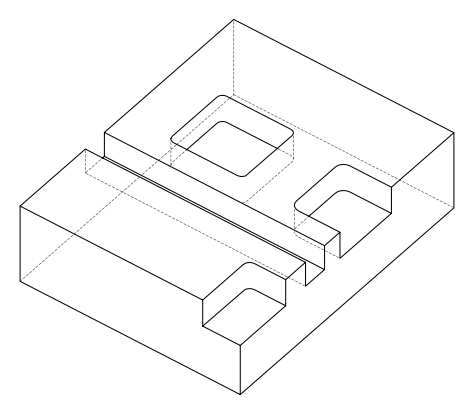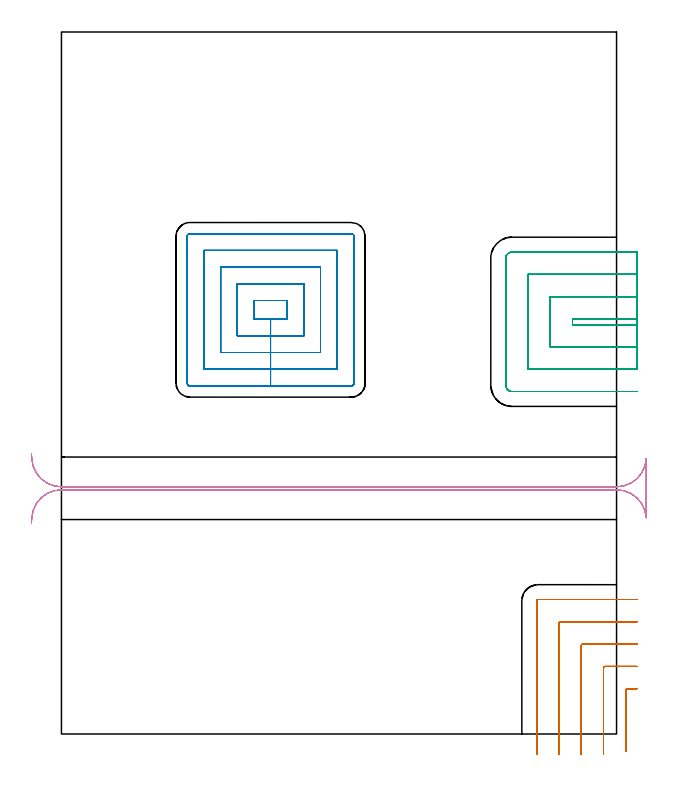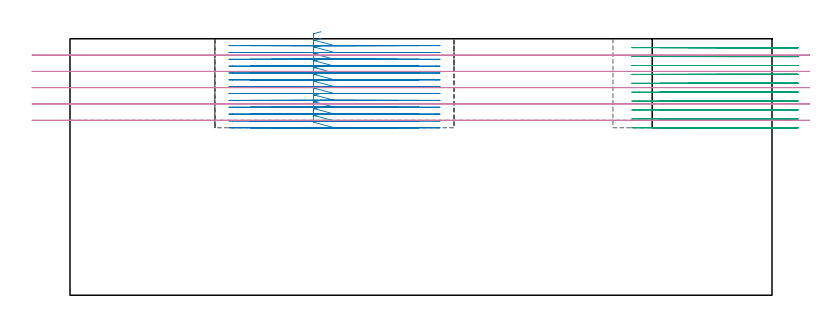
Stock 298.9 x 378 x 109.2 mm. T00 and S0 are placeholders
(PLAN: 4 operations, 3 tool changes, 62.3 min)
(1 MILL_CORNER_NOTCH_RECTANGULAR | CORNER_NOTCH_RECTANGULAR | NXT0201_012 | Follow Part, ap 4, ae 75% | 10.12 min | 154794 mm3)
(2 MILL_RECTANGULAR_POCKET | POCKET_RECTANGULAR_STRAIGHT | NXT0201_011 | Follow Part, ap 3, ae 75% | 28.09 min | 360894 mm3)
(3 MILL_SLOT | SLOT_PARTIAL_RECTANGULAR | NXT0201_012 | Follow Part, ap 4, ae 75% | 16.72 min | 231650 mm3)
(4 MILL_RECTANGULAR_SLOT | SLOT_RECTANGULAR | UGT0201_004 | Follow Part, ap 8, ae 75% | 7.4 min | 348593 mm3)
(TOOL NXT0201_012 | ENDMILL 16mm [2P460-1600-NA 1630] | D16 FL38 Z6)
(TOOL NXT0201_011 | ENDMILL 12mm [2P460-1200-NA 1630] | D12 FL38 Z6)
(TOOL UGT0201_004 | End Mill 32 mm | D32 FL53 Z6)
(OP 1 MILL_CORNER_NOTCH_RECTANGULAR)
G17 G21 G94 G90
T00 M6
G54
G17 G0 G90 X309.9 Y24.4 S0 M3
G43 Z119.2 H1
Z105.41
G94 G1 X306.9 F250.
X304.695 F500.
G3 X303.9 Y23.605 R0.8
G1 Y-6.245
Y-9.245 F250.
G0 Z119.2
X309.9 Y36.4
Z105.41
G1 X306.9
X292.695 F500.
G3 X291.9 Y35.605 R0.8
G1 Y-8.
Y-11. F250.
G0 Z119.2
X309.9 Y48.4
Z105.41
G1 X306.9
X280.696 F500.
G3 X279.9 Y47.604 R0.8
G1 Y-8.
Y-11. F250.
G0 Z119.2
X309.9 Y60.4
Z105.41
G1 X306.9
X268.696 F500.
G3 X267.9 Y59.604 R0.8
G1 Y-8.
Y-11. F250.
G0 Z119.2
X309.9 Y72.4
Z105.41
G1 X306.9
X256.696 F500.
G3 X255.9 Y71.604 R0.8
G1 Y-8.
Y-11. F250.
G0 Z119.2
X309.9 Y24.4
Z101.62
G1 X306.9
X304.695 F500.
G3 X303.9 Y23.605 R0.8
G1 Y-6.245
Y-9.245 F250.
G0 Z119.2
X309.9 Y36.4
Z101.62
G1 X306.9
X292.695 F500.
G3 X291.9 Y35.605 R0.8
G1 Y-8.
Y-11. F250.
G0 Z119.2
X309.9 Y48.4
Z101.62
G1 X306.9
X280.696 F500.
G3 X279.9 Y47.604 R0.8
G1 Y-8.
Y-11. F250.
G0 Z119.2
X309.9 Y60.4
Z101.62
G1 X306.9
X268.696 F500.
G3 X267.9 Y59.604 R0.8
G1 Y-8.
Y-11. F250.
G0 Z119.2
X309.9 Y72.4
Z101.62
G1 X306.9
X256.696 F500.
G3 X255.9 Y71.604 R0.8
G1 Y-8.
Y-11. F250.
G0 Z119.2
X309.9 Y24.4
Z97.83
G1 X306.9
X304.695 F500.
G3 X303.9 Y23.605 R0.8
G1 Y-6.245
Y-9.245 F250.
G0 Z119.2
X309.9 Y36.4
Z97.83
G1 X306.9
X292.695 F500.
G3 X291.9 Y35.605 R0.8
G1 Y-8.
Y-11. F250.
G0 Z119.2
X309.9 Y48.4
Z97.83
G1 X306.9
X280.696 F500.
G3 X279.9 Y47.604 R0.8
G1 Y-8.
Y-11. F250.
G0 Z119.2
X309.9 Y60.4
Z97.83
G1 X306.9
X268.696 F500.
G3 X267.9 Y59.604 R0.8
G1 Y-8.
Y-11. F250.
G0 Z119.2
X309.9 Y72.4
Z97.83
G1 X306.9
X256.696 F500.
G3 X255.9 Y71.604 R0.8
G1 Y-8.
Y-11. F250.
G0 Z119.2
X309.9 Y24.4
Z94.04
G1 X306.9
X304.695 F500.
G3 X303.9 Y23.605 R0.8
G1 Y-6.245
Y-9.245 F250.
G0 Z119.2
X309.9 Y36.4
Z94.04
G1 X306.9
X292.695 F500.
G3 X291.9 Y35.605 R0.8
G1 Y-8.
Y-11. F250.
G0 Z119.2
X309.9 Y48.4
Z94.04
G1 X306.9
X280.696 F500.
G3 X279.9 Y47.604 R0.8
G1 Y-8.
Y-11. F250.
G0 Z119.2
X309.9 Y60.4
Z94.04
G1 X306.9
X268.696 F500.
G3 X267.9 Y59.604 R0.8
G1 Y-8.
Y-11. F250.
G0 Z119.2
X309.9 Y72.4
Z94.04
G1 X306.9
X256.696 F500.
G3 X255.9 Y71.604 R0.8
G1 Y-8.
Y-11. F250.
G0 Z119.2
X309.9 Y24.4
Z90.25
G1 X306.9
X304.695 F500.
G3 X303.9 Y23.605 R0.8
G1 Y-6.245
Y-9.245 F250.
G0 Z119.2
X309.9 Y36.4
Z90.25
G1 X306.9
X292.695 F500.
G3 X291.9 Y35.605 R0.8
G1 Y-8.
Y-11. F250.
G0 Z119.2
X309.9 Y48.4
Z90.25
G1 X306.9
X280.696 F500.
G3 X279.9 Y47.604 R0.8
G1 Y-8.
Y-11. F250.
G0 Z119.2
X309.9 Y60.4
Z90.25
G1 X306.9
X268.696 F500.
G3 X267.9 Y59.604 R0.8
G1 Y-8.
Y-11. F250.
G0 Z119.2
X309.9 Y72.4
Z90.25
G1 X306.9
X256.696 F500.
G3 X255.9 Y71.604 R0.8
G1 Y-8.
Y-11. F250.
G0 Z119.2
X309.9 Y24.4
Z86.46
G1 X306.9
X304.695 F500.
G3 X303.9 Y23.605 R0.8
G1 Y-6.245
Y-9.245 F250.
G0 Z119.2
X309.9 Y36.4
Z86.46
G1 X306.9
X292.695 F500.
G3 X291.9 Y35.605 R0.8
G1 Y-8.
Y-11. F250.
G0 Z119.2
X309.9 Y48.4
Z86.46
G1 X306.9
X280.696 F500.
G3 X279.9 Y47.604 R0.8
G1 Y-8.
Y-11. F250.
G0 Z119.2
X309.9 Y60.4
Z86.46
G1 X306.9
X268.696 F500.
G3 X267.9 Y59.604 R0.8
G1 Y-8.
Y-11. F250.
G0 Z119.2
X309.9 Y72.4
Z86.46
G1 X306.9
X256.696 F500.
G3 X255.9 Y71.604 R0.8
G1 Y-8.
Y-11. F250.
G0 Z119.2
X309.9 Y24.4
Z82.67
G1 X306.9
X304.695 F500.
G3 X303.9 Y23.605 R0.8
G1 Y-6.245
Y-9.245 F250.
G0 Z119.2
X309.9 Y36.4
Z82.67
G1 X306.9
X292.695 F500.
G3 X291.9 Y35.605 R0.8
G1 Y-8.
Y-11. F250.
G0 Z119.2
X309.9 Y48.4
Z82.67
G1 X306.9
X280.696 F500.
G3 X279.9 Y47.604 R0.8
G1 Y-8.
Y-11. F250.
G0 Z119.2
X309.9 Y60.4
Z82.67
G1 X306.9
X268.696 F500.
G3 X267.9 Y59.604 R0.8
G1 Y-8.
Y-11. F250.
G0 Z119.2
X309.9 Y72.4
Z82.67
G1 X306.9
X256.696 F500.
G3 X255.9 Y71.604 R0.8
G1 Y-8.
Y-11. F250.
G0 Z119.2
X309.9 Y24.4
Z78.88
G1 X306.9
X304.695 F500.
G3 X303.9 Y23.605 R0.8
G1 Y-6.245
Y-9.245 F250.
G0 Z119.2
X309.9 Y36.4
Z78.88
G1 X306.9
X292.695 F500.
G3 X291.9 Y35.605 R0.8
G1 Y-8.
Y-11. F250.
G0 Z119.2
X309.9 Y48.4
Z78.88
G1 X306.9
X280.696 F500.
G3 X279.9 Y47.604 R0.8
G1 Y-8.
Y-11. F250.
G0 Z119.2
X309.9 Y60.4
Z78.88
G1 X306.9
X268.696 F500.
G3 X267.9 Y59.604 R0.8
G1 Y-8.
Y-11. F250.
G0 Z119.2
X309.9 Y72.4
Z78.88
G1 X306.9
X256.696 F500.
G3 X255.9 Y71.604 R0.8
G1 Y-8.
Y-11. F250.
G0 Z119.2
X309.9 Y24.4
Z75.09
G1 X306.9
X304.695 F500.
G3 X303.9 Y23.605 R0.8
G1 Y-6.245
Y-9.245 F250.
G0 Z119.2
X309.9 Y36.4
Z75.09
G1 X306.9
X292.695 F500.
G3 X291.9 Y35.605 R0.8
G1 Y-8.
Y-11. F250.
G0 Z119.2
X309.9 Y48.4
Z75.09
G1 X306.9
X280.696 F500.
G3 X279.9 Y47.604 R0.8
G1 Y-8.
Y-11. F250.
G0 Z119.2
X309.9 Y60.4
Z75.09
G1 X306.9
X268.696 F500.
G3 X267.9 Y59.604 R0.8
G1 Y-8.
Y-11. F250.
G0 Z119.2
X309.9 Y72.4
Z75.09
G1 X306.9
X256.696 F500.
G3 X255.9 Y71.604 R0.8
G1 Y-8.
Y-11. F250.
G0 Z119.2
X309.9 Y24.4
Z71.3
G1 X306.9
X304.695 F500.
G3 X303.9 Y23.605 R0.8
G1 Y-6.245
Y-9.245 F250.
G0 Z119.2
X309.9 Y36.4
Z71.3
G1 X306.9
X292.695 F500.
G3 X291.9 Y35.605 R0.8
G1 Y-8.
Y-11. F250.
G0 Z119.2
X309.9 Y48.4
Z71.3
G1 X306.9
X280.696 F500.
G3 X279.9 Y47.604 R0.8
G1 Y-8.
Y-11. F250.
G0 Z119.2
X309.9 Y60.4
Z71.3
G1 X306.9
X268.696 F500.
G3 X267.9 Y59.604 R0.8
G1 Y-8.
Y-11. F250.
G0 Z119.2
X309.9 Y72.4
Z71.3
G1 X306.9
X256.696 F500.
G3 X255.9 Y71.604 R0.8
G1 Y-8.
Y-11. F250.
G0 Z119.2
M5
M2
(OP 2 MILL_RECTANGULAR_POCKET)
G17 G21 G94 G90
T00 M6
G54
G17 G0 G90 X106.876 Y233.4 S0 M3
G43 Z119.2 H1
Z112.2
G94 G1 X103.7 Z111.349 F250.
Y223.4 Z108.669
X112.6 Z106.285
X121.5 F500.
Y233.4
X103.7
Y223.4
X112.6
Y214.4
X130.5
Y242.4
X94.7
Y214.4
X112.6
Y205.4
X139.5
Y251.4
X85.7
Y205.4
X112.6
Y196.4
X148.5
Y260.4
X76.7
Y196.4
X112.6
Y187.4
X156.
G3 X157.5 Y188.9 R1.5
G1 Y267.9
G3 X156. Y269.4 R1.5
G1 X69.2
G3 X67.7 Y267.9 R1.5
G1 Y188.9
G3 X69.2 Y187.4 R1.5
G1 X112.6
X113.6
G0 X106.876 Y233.4 Z109.285
G1 X103.7 Z108.433 F250.
Y223.4 Z105.754
X112.6 Z103.369
X121.5 F500.
Y233.4
X103.7
Y223.4
X112.6
Y214.4
X130.5
Y242.4
X94.7
Y214.4
X112.6
Y205.4
X139.5
Y251.4
X85.7
Y205.4
X112.6
Y196.4
X148.5
Y260.4
X76.7
Y196.4
X112.6
Y187.4
X156.
G3 X157.5 Y188.9 R1.5
G1 Y267.9
G3 X156. Y269.4 R1.5
G1 X69.2
G3 X67.7 Y267.9 R1.5
G1 Y188.9
G3 X69.2 Y187.4 R1.5
G1 X112.6
X113.6
G0 X106.876 Y233.4 Z106.369
G1 X103.7 Z105.518 F250.
Y223.4 Z102.839
X112.6 Z100.454
X121.5 F500.
Y233.4
X103.7
Y223.4
X112.6
Y214.4
X130.5
Y242.4
X94.7
Y214.4
X112.6
Y205.4
X139.5
Y251.4
X85.7
Y205.4
X112.6
Y196.4
X148.5
Y260.4
X76.7
Y196.4
X112.6
Y187.4
X156.
G3 X157.5 Y188.9 R1.5
G1 Y267.9
G3 X156. Y269.4 R1.5
G1 X69.2
G3 X67.7 Y267.9 R1.5
G1 Y188.9
G3 X69.2 Y187.4 R1.5
G1 X112.6
X113.6
G0 X106.876 Y233.4 Z103.454
G1 X103.7 Z102.603 F250.
Y223.4 Z99.923
X112.6 Z97.538
X121.5 F500.
Y233.4
X103.7
Y223.4
X112.6
Y214.4
X130.5
Y242.4
X94.7
Y214.4
X112.6
Y205.4
X139.5
Y251.4
X85.7
Y205.4
X112.6
Y196.4
X148.5
Y260.4
X76.7
Y196.4
X112.6
Y187.4
X156.
G3 X157.5 Y188.9 R1.5
G1 Y267.9
G3 X156. Y269.4 R1.5
G1 X69.2
G3 X67.7 Y267.9 R1.5
G1 Y188.9
G3 X69.2 Y187.4 R1.5
G1 X112.6
X113.6
G0 X106.876 Y233.4 Z100.538
G1 X103.7 Z99.687 F250.
Y223.4 Z97.008
X112.6 Z94.623
X121.5 F500.
Y233.4
X103.7
Y223.4
X112.6
Y214.4
X130.5
Y242.4
X94.7
Y214.4
X112.6
Y205.4
X139.5
Y251.4
X85.7
Y205.4
X112.6
Y196.4
X148.5
Y260.4
X76.7
Y196.4
X112.6
Y187.4
X156.
G3 X157.5 Y188.9 R1.5
G1 Y267.9
G3 X156. Y269.4 R1.5
G1 X69.2
G3 X67.7 Y267.9 R1.5
G1 Y188.9
G3 X69.2 Y187.4 R1.5
G1 X112.6
X113.6
G0 X106.876 Y233.4 Z97.623
G1 X103.7 Z96.772 F250.
Y223.4 Z94.092
X112.6 Z91.708
X121.5 F500.
Y233.4
X103.7
Y223.4
X112.6
Y214.4
X130.5
Y242.4
X94.7
Y214.4
X112.6
Y205.4
X139.5
Y251.4
X85.7
Y205.4
X112.6
Y196.4
X148.5
Y260.4
X76.7
Y196.4
X112.6
Y187.4
X156.
G3 X157.5 Y188.9 R1.5
G1 Y267.9
G3 X156. Y269.4 R1.5
G1 X69.2
G3 X67.7 Y267.9 R1.5
G1 Y188.9
G3 X69.2 Y187.4 R1.5
G1 X112.6
X113.6
G0 X106.876 Y233.4 Z94.708
G1 X103.7 Z93.857 F250.
Y223.4 Z91.177
X112.6 Z88.792
X121.5 F500.
Y233.4
X103.7
Y223.4
X112.6
Y214.4
X130.5
Y242.4
X94.7
Y214.4
X112.6
Y205.4
X139.5
Y251.4
X85.7
Y205.4
X112.6
Y196.4
X148.5
Y260.4
X76.7
Y196.4
X112.6
Y187.4
X156.
G3 X157.5 Y188.9 R1.5
G1 Y267.9
G3 X156. Y269.4 R1.5
G1 X69.2
G3 X67.7 Y267.9 R1.5
G1 Y188.9
G3 X69.2 Y187.4 R1.5
G1 X112.6
X113.6
G0 X106.876 Y233.4 Z91.792
G1 X103.7 Z90.941 F250.
Y223.4 Z88.262
X112.6 Z85.877
X121.5 F500.
Y233.4
X103.7
Y223.4
X112.6
Y214.4
X130.5
Y242.4
X94.7
Y214.4
X112.6
Y205.4
X139.5
Y251.4
X85.7
Y205.4
X112.6
Y196.4
X148.5
Y260.4
X76.7
Y196.4
X112.6
Y187.4
X156.
G3 X157.5 Y188.9 R1.5
G1 Y267.9
G3 X156. Y269.4 R1.5
G1 X69.2
G3 X67.7 Y267.9 R1.5
G1 Y188.9
G3 X69.2 Y187.4 R1.5
G1 X112.6
X113.6
G0 X106.876 Y233.4 Z88.877
G1 X103.7 Z88.026 F250.
Y223.4 Z85.346
X112.6 Z82.962
X121.5 F500.
Y233.4
X103.7
Y223.4
X112.6
Y214.4
X130.5
Y242.4
X94.7
Y214.4
X112.6
Y205.4
X139.5
Y251.4
X85.7
Y205.4
X112.6
Y196.4
X148.5
Y260.4
X76.7
Y196.4
X112.6
Y187.4
X156.
G3 X157.5 Y188.9 R1.5
G1 Y267.9
G3 X156. Y269.4 R1.5
G1 X69.2
G3 X67.7 Y267.9 R1.5
G1 Y188.9
G3 X69.2 Y187.4 R1.5
G1 X112.6
X113.6
G0 X106.876 Y233.4 Z85.962
G1 X103.7 Z85.11 F250.
Y223.4 Z82.431
X112.6 Z80.046
X121.5 F500.
Y233.4
X103.7
Y223.4
X112.6
Y214.4
X130.5
Y242.4
X94.7
Y214.4
X112.6
Y205.4
X139.5
Y251.4
X85.7
Y205.4
X112.6
Y196.4
X148.5
Y260.4
X76.7
Y196.4
X112.6
Y187.4
X156.
G3 X157.5 Y188.9 R1.5
G1 Y267.9
G3 X156. Y269.4 R1.5
G1 X69.2
G3 X67.7 Y267.9 R1.5
G1 Y188.9
G3 X69.2 Y187.4 R1.5
G1 X112.6
X113.6
G0 X106.876 Y233.4 Z83.046
G1 X103.7 Z82.195 F250.
Y223.4 Z79.516
X112.6 Z77.131
X121.5 F500.
Y233.4
X103.7
Y223.4
X112.6
Y214.4
X130.5
Y242.4
X94.7
Y214.4
X112.6
Y205.4
X139.5
Y251.4
X85.7
Y205.4
X112.6
Y196.4
X148.5
Y260.4
X76.7
Y196.4
X112.6
Y187.4
X156.
G3 X157.5 Y188.9 R1.5
G1 Y267.9
G3 X156. Y269.4 R1.5
G1 X69.2
G3 X67.7 Y267.9 R1.5
G1 Y188.9
G3 X69.2 Y187.4 R1.5
G1 X112.6
X113.6
G0 X106.876 Y233.4 Z80.131
G1 X103.7 Z79.28 F250.
Y223.4 Z76.6
X112.6 Z74.215
X121.5 F500.
Y233.4
X103.7
Y223.4
X112.6
Y214.4
X130.5
Y242.4
X94.7
Y214.4
X112.6
Y205.4
X139.5
Y251.4
X85.7
Y205.4
X112.6
Y196.4
X148.5
Y260.4
X76.7
Y196.4
X112.6
Y187.4
X156.
G3 X157.5 Y188.9 R1.5
G1 Y267.9
G3 X156. Y269.4 R1.5
G1 X69.2
G3 X67.7 Y267.9 R1.5
G1 Y188.9
G3 X69.2 Y187.4 R1.5
G1 X112.6
X113.6
G0 X106.876 Y233.4 Z77.215
G1 X103.7 Z76.364 F250.
Y223.4 Z73.685
X112.6 Z71.3
X121.5 F500.
Y233.4
X103.7
Y223.4
X112.6
Y214.4
X130.5
Y242.4
X94.7
Y214.4
X112.6
Y205.4
X139.5
Y251.4
X85.7
Y205.4
X112.6
Y196.4
X148.5
Y260.4
X76.7
Y196.4
X112.6
Y187.4
X156.
G3 X157.5 Y188.9 R1.5
G1 Y267.9
G3 X156. Y269.4 R1.5
G1 X69.2
G3 X67.7 Y267.9 R1.5
G1 Y188.9
G3 X69.2 Y187.4 R1.5
G1 X112.6
X113.6
G0 Z119.2
M5
M2
(OP 3 MILL_SLOT)
G17 G21 G94 G90
T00 M6
G54
G17 G0 G90 X309.9 Y223.5 S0 M3
G43 Z119.2 H1
Z105.41
G94 G1 X306.9 F250.
X275.2 F500.
Y220.4
X306.9
X309.9 F250.
Y235.5
X306.9
X263.2 F500.
Y208.4
X306.9
X309.9 F250.
Y247.5
X306.9
X251.2 F500.
Y196.4
X306.9
X309.9 F250.
Y259.5
X306.9
X242.6 F500.
G3 X239.2 Y256.1 R3.4
G1 Y187.8
G3 X242.6 Y184.4 R3.4
G1 X306.9
X309.9 F250.
G0 Y223.5 Z101.62
G1 X306.9
X275.2 F500.
Y220.4
X306.9
X309.9 F250.
Y235.5
X306.9
X263.2 F500.
Y208.4
X306.9
X309.9 F250.
Y247.5
X306.9
X251.2 F500.
Y196.4
X306.9
X309.9 F250.
Y259.5
X306.9
X242.6 F500.
G3 X239.2 Y256.1 R3.4
G1 Y187.8
G3 X242.6 Y184.4 R3.4
G1 X306.9
X309.9 F250.
G0 Y223.5 Z97.83
G1 X306.9
X275.2 F500.
Y220.4
X306.9
X309.9 F250.
Y235.5
X306.9
X263.2 F500.
Y208.4
X306.9
X309.9 F250.
Y247.5
X306.9
X251.2 F500.
Y196.4
X306.9
X309.9 F250.
Y259.5
X306.9
X242.6 F500.
G3 X239.2 Y256.1 R3.4
G1 Y187.8
G3 X242.6 Y184.4 R3.4
G1 X306.9
X309.9 F250.
G0 Y223.5 Z94.04
G1 X306.9
X275.2 F500.
Y220.4
X306.9
X309.9 F250.
Y235.5
X306.9
X263.2 F500.
Y208.4
X306.9
X309.9 F250.
Y247.5
X306.9
X251.2 F500.
Y196.4
X306.9
X309.9 F250.
Y259.5
X306.9
X242.6 F500.
G3 X239.2 Y256.1 R3.4
G1 Y187.8
G3 X242.6 Y184.4 R3.4
G1 X306.9
X309.9 F250.
G0 Y223.5 Z90.25
G1 X306.9
X275.2 F500.
Y220.4
X306.9
X309.9 F250.
Y235.5
X306.9
X263.2 F500.
Y208.4
X306.9
X309.9 F250.
Y247.5
X306.9
X251.2 F500.
Y196.4
X306.9
X309.9 F250.
Y259.5
X306.9
X242.6 F500.
G3 X239.2 Y256.1 R3.4
G1 Y187.8
G3 X242.6 Y184.4 R3.4
G1 X306.9
X309.9 F250.
G0 Y223.5 Z86.46
G1 X306.9
X275.2 F500.
Y220.4
X306.9
X309.9 F250.
Y235.5
X306.9
X263.2 F500.
Y208.4
X306.9
X309.9 F250.
Y247.5
X306.9
X251.2 F500.
Y196.4
X306.9
X309.9 F250.
Y259.5
X306.9
X242.6 F500.
G3 X239.2 Y256.1 R3.4
G1 Y187.8
G3 X242.6 Y184.4 R3.4
G1 X306.9
X309.9 F250.
G0 Y223.5 Z82.67
G1 X306.9
X275.2 F500.
Y220.4
X306.9
X309.9 F250.
Y235.5
X306.9
X263.2 F500.
Y208.4
X306.9
X309.9 F250.
Y247.5
X306.9
X251.2 F500.
Y196.4
X306.9
X309.9 F250.
Y259.5
X306.9
X242.6 F500.
G3 X239.2 Y256.1 R3.4
G1 Y187.8
G3 X242.6 Y184.4 R3.4
G1 X306.9
X309.9 F250.
G0 Y223.5 Z78.88
G1 X306.9
X275.2 F500.
Y220.4
X306.9
X309.9 F250.
Y235.5
X306.9
X263.2 F500.
Y208.4
X306.9
X309.9 F250.
Y247.5
X306.9
X251.2 F500.
Y196.4
X306.9
X309.9 F250.
Y259.5
X306.9
X242.6 F500.
G3 X239.2 Y256.1 R3.4
G1 Y187.8
G3 X242.6 Y184.4 R3.4
G1 X306.9
X309.9 F250.
G0 Y223.5 Z75.09
G1 X306.9
X275.2 F500.
Y220.4
X306.9
X309.9 F250.
Y235.5
X306.9
X263.2 F500.
Y208.4
X306.9
X309.9 F250.
Y247.5
X306.9
X251.2 F500.
Y196.4
X306.9
X309.9 F250.
Y259.5
X306.9
X242.6 F500.
G3 X239.2 Y256.1 R3.4
G1 Y187.8
G3 X242.6 Y184.4 R3.4
G1 X306.9
X309.9 F250.
G0 Y223.5 Z71.3
G1 X306.9
X275.2 F500.
Y220.4
X306.9
X309.9 F250.
Y235.5
X306.9
X263.2 F500.
Y208.4
X306.9
X309.9 F250.
Y247.5
X306.9
X251.2 F500.
Y196.4
X306.9
X309.9 F250.
Y259.5
X306.9
X242.6 F500.
G3 X239.2 Y256.1 R3.4
G1 Y187.8
G3 X242.6 Y184.4 R3.4
G1 X306.9
X309.9 F250.
G0 Z119.2
M5
M2
(OP 4 MILL_RECTANGULAR_SLOT)
G17 G21 G94 G90
T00 M6
G54
G17 G0 G90 X-16.154 Y113.485 S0 M3
G43 Z119.2 H0
Z102.26
G94 G1 X-15.97 Y116.479 F250.
G2 X0. Y131.5 R16. F500.
G1 X298.9
G2 X314.87 Y116.479 R16.
G1 X314.9
Y148.121
X314.87
G2 X298.9 Y133.1 R16.
G1 X0.
G2 X-15.97 Y148.121 R16.
G1 X-16.154 Y151.115 F250.
G0 Y113.485 Z95.32
G1 X-15.97 Y116.479
G2 X0. Y131.5 R16. F500.
G1 X298.9
G2 X314.87 Y116.479 R16.
G1 X314.9
Y148.121
X314.87
G2 X298.9 Y133.1 R16.
G1 X0.
G2 X-15.97 Y148.121 R16.
G1 X-16.154 Y151.115 F250.
G0 Y113.485 Z88.38
G1 X-15.97 Y116.479
G2 X0. Y131.5 R16. F500.
G1 X298.9
G2 X314.87 Y116.479 R16.
G1 X314.9
Y148.121
X314.87
G2 X298.9 Y133.1 R16.
G1 X0.
G2 X-15.97 Y148.121 R16.
G1 X-16.154 Y151.115 F250.
G0 Y113.485 Z81.44
G1 X-15.97 Y116.479
G2 X0. Y131.5 R16. F500.
G1 X298.9
G2 X314.87 Y116.479 R16.
G1 X314.9
Y148.121
X314.87
G2 X298.9 Y133.1 R16.
G1 X0.
G2 X-15.97 Y148.121 R16.
G1 X-16.154 Y151.115 F250.
G0 Y113.485 Z74.5
G1 X-15.97 Y116.479
G2 X0. Y131.5 R16. F500.
G1 X298.9
G2 X314.87 Y116.479 R16.
G1 X314.9
Y148.121
X314.87
G2 X298.9 Y133.1 R16.
G1 X0.
G2 X-15.97 Y148.121 R16.
G1 X-16.154 Y151.115 F250.
G0 Z119.2
M5
M2
